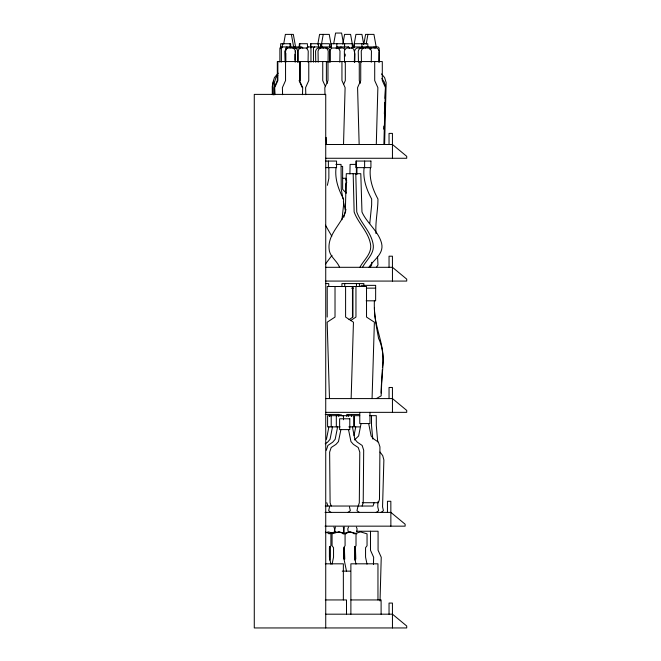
<?xml version="1.0" encoding="UTF-8"?>
<svg xmlns="http://www.w3.org/2000/svg" width="661" height="661" viewBox="0 0 661 661"><rect width="100%" height="100%" fill="white"/><g stroke="black" fill="none" stroke-linecap="round" stroke-linejoin="round"><path stroke-width="0.99" d="M384.603 144.503L386.156 82.633L384.603 77.568L381.48 73.908M285.255 62.2L285.081 51.071L285.882 49.22L287.552 48.013M285.354 62.2L285.18 51.071L285.982 49.22M298.218 62.2L298.045 51.071L298.846 49.22L300.416 48.013M302.49 94.713L302.688 87.607L299.524 80.568L299.524 61.556M315.751 62.2L315.578 51.071L316.379 49.22L317.949 48.013L327.674 48.013L329.244 49.22L330.046 51.071L329.872 62.2M318.205 62.2L318.032 51.071L318.833 49.22L320.403 48.013M329.979 62.2L329.806 51.071L330.607 49.22L332.177 48.013L337.622 48.013L339.192 49.22L339.994 51.071L339.82 62.2M344.521 62.2L344.356 51.071L345.149 49.22L346.728 48.013L352.173 48.013L353.742 49.22L354.974 54.078L354.75 62.2M343.522 144.503L345.108 87.607L341.944 80.568L341.944 61.556M349.917 174L350.09 164.407L355.635 164.407M343.935 533.634L343.629 528.833L344.364 527.139M358.444 62.2L358.27 51.071L359.072 49.22L360.642 48.013M361.427 62.2L361.253 51.071L362.054 49.22L363.624 48.013M376.291 144.503L377.869 87.607L374.704 80.568L374.704 61.556M383.876 144.503L385.454 87.607L382.298 80.568L382.298 61.556L277.323 61.556L277.323 80.568L274.158 87.607L274.356 94.713M373.448 564.395L373.647 557.281L370.49 550.249L370.49 531.237M380.025 600.981L381.24 557.281L378.075 550.249L378.075 531.237L356.519 531.237M377.91 501.798L377.77 506.896L378.662 510.697L376.283 512.391M351.14 398.583L353.453 322.204L345.596 317.065L345.596 286.494M372.069 398.583L374.382 322.204L366.525 317.065L366.525 286.494L352.957 286.494L352.957 317.065L349.025 319.635M280.495 48.699L280.694 43.717L290.625 43.717L290.782 47.708M282.264 47.708L282.421 43.717M299.193 47.708L299.35 43.717L307.39 43.717L307.547 47.708M299.656 47.708L299.813 43.717M310.596 47.708L310.753 43.717L320.469 43.717L320.626 47.708M310.653 47.708L310.81 43.717M321.651 47.708L321.808 43.717L329.385 43.717L329.542 47.708M331.021 47.708L331.178 43.717L352.23 43.717L352.387 47.708M336.68 48.699L336.879 43.717M344.497 47.708L344.654 43.717M354.131 47.708L354.288 43.717L367.764 43.717L367.921 47.708M383.702 129.143L383.834 126.069M384.363 113.783L384.842 102.513M385.024 98.415L385.553 86.128L384.107 81.807L381.851 78.494M381.248 393.022L382.298 369.59M382.389 367.549C386.173 346.851 374.167 328.153 374.423 307.514M341.944 219.774L343.58 204.984L343.58 199.011C338.349 189.385 334.656 178.751 336.061 167.638M369.763 223.583L371.656 204.984L371.656 199.011C366.425 189.385 362.724 178.751 364.128 167.638M283.635 44.171L285.387 34.389L293.335 34.389L295.607 47.105M317.834 44.171L319.585 34.389L329.244 34.389L331.516 47.105L329.748 47.468M320.957 47.105L323.229 34.389M333.665 43.808L335.59 33.05L341.597 33.05L343.348 42.833M342.836 44.171L344.588 34.389L350.594 34.389L352.867 47.105M353.66 47.105L355.932 34.389L361.939 34.389L363.69 44.171M363.831 44.171L365.583 34.389L373.944 34.389L376.216 47.105M366.186 44.171L367.929 34.389M326.443 439.301L328.889 426.89M332.5 426.89L330.054 439.301L327.608 442.168L325.187 443.812M337.614 426.89L335.168 439.301L332.723 442.168L327.881 445.448L326.344 450.207M354.032 435.483L355.725 426.89M361.071 423.561L358.626 435.971L354.569 439.929M379.125 52.087L378.951 62.2M334.276 531.576L335.4 527.139M356.733 531.576L357.089 528.833L356.362 527.139M340.902 429.6L338.457 441.589L336.011 444.357L331.178 447.53L329.632 452.124L330.103 502.823L331.194 506.037M329.789 560.107L330.409 557.099L330.409 547.696L329.418 546.399M332.095 564.122L333.549 557.099L333.549 547.696L332.062 545.746L332.062 533.84L338.572 531.898L345.075 533.84L345.075 545.746L343.588 547.696L343.588 557.099L346.496 571.137M344.075 559.107L344.488 547.696M354.899 560.107L355.519 557.099L355.519 547.696L354.527 546.399M327.369 185.32L328.864 178.387L328.864 167.638M343.86 217.188L345.959 209.339M273.704 81.047L272.266 86.252L272.315 94.424M362.129 506.037L363.211 502.707L363.69 450.207L362.145 445.448L357.304 442.168L354.866 439.301L352.42 426.89M374.126 502.707L373.035 506.037L325.253 506.037M359.898 267.308C363.897 259.666 372.639 253.279 370.375 243.38C368.02 231.507 358.105 223.013 354.147 211.991L353.172 173.686M362.509 267.308C366.516 259.666 375.25 253.279 372.986 243.38C370.631 231.507 360.716 223.013 356.758 211.991L355.792 173.686M358.212 506.037L359.303 502.823L359.782 452.124L358.237 447.53L353.395 444.357L350.958 441.589L348.512 429.6M329.542 506.896L328.657 510.697L331.029 512.391M357.849 506.896L356.957 510.697L359.336 512.391M368.937 267.308C373.515 259.674 384.148 254.006 381.612 243.38C378.489 231.02 366.872 223.228 361.972 211.991L360.799 173.686L346.298 173.686L345.331 211.991C340.902 224.608 327.575 234.638 329.104 249.156C329.599 256.666 337.135 260.765 339.572 267.308M348.512 527.139L347.785 528.833L348.14 531.576M343.728 84.087L345.306 80.568L345.306 61.556M346.785 182.229L345.943 183.758L345.943 192.64M331.996 255.353L325.559 263.904M370.119 267.308L371.672 264.995L371.672 262.31M376.415 267.308L377.968 264.995L377.571 256.675M278.174 73.173L274.431 77.568L272.869 82.633L273.183 95.01M277.802 75.371L275.926 77.568L274.373 82.633L274.654 93.978M282.445 46.931L281.379 48.088L281.379 62.109M286.907 46.931L285.841 48.088L285.841 51.046M306.58 48.088L307.646 46.931L322.229 46.931L323.295 48.088M307.101 48.088L308.166 46.931M312.025 46.931L310.959 48.088L310.959 62.109M314.529 46.931L313.463 48.088L313.463 62.109M336.044 48.088L337.11 46.931L348.711 46.931L349.776 48.088M336.573 48.088L337.631 46.931M339.944 48.088L341.01 46.931M351.297 48.088L352.363 46.931L360.063 46.931L361.121 48.088M360.063 48.088L361.121 46.931L378.084 46.931L379.15 48.088L379.15 62.109M365.244 48.088L366.301 46.931M369.739 49.22L371.308 48.013M347.975 512.391L350.355 510.697L349.462 506.896M381.067 512.391L383.438 510.697L382.554 506.896L383.876 459.949L382.711 455.619L380.034 452.058M350.454 320.659L355.957 317.065L355.957 286.494M376.34 398.583L381.215 395.799C380.356 376.762 387.313 356.469 378.579 338.415C376.258 326.022 373.829 313.488 374.382 300.813M325.609 532.733L328.393 531.898L332.111 533.006M328.922 533.84L335.424 531.898L337.284 532.452M337.474 532.452L339.333 531.898L345.835 533.84M343.001 533.84L349.512 531.898L356.015 533.84L356.015 545.746L354.527 547.696L354.527 557.099L355.982 564.122M343.86 533.84L350.363 531.898L356.866 533.84M354.032 533.84L360.542 531.898L367.045 533.84L367.045 545.746L365.558 547.696L365.558 557.099L367.012 564.122M322.667 46.931L330.368 46.931L331.434 48.088M287.452 48.013L295.409 48.013L296.979 49.22L297.781 51.071L297.607 62.2M296.434 48.013L305.861 48.013L307.439 49.22L308.233 51.071L308.067 62.2M337.771 48.013L343.216 48.013L344.786 49.22M325.609 144.503L392.46 144.503L406.722 156.335L406.722 158.268L325.609 158.268M325.427 161.061L336.548 161.061L336.548 167.638L325.427 167.638M335.871 164.407L341.035 164.407L341.258 189.153L342.968 198.961M341.613 166.407L342.629 166.407L342.629 189.319L346.29 193.227M342.431 178.28L345.877 178.28L345.877 179.85L346.761 180.932M325.609 267.308L392.46 267.308L406.722 279.14L406.722 281.074L325.609 281.074M325.691 283.577L328.732 283.577L328.732 286.643M360.947 285.362L375.663 285.362L375.63 300.813L366.136 300.813M351.553 288.138L353.338 288.138M366.285 288.138L375.63 288.138M325.609 398.583L392.46 398.583L406.722 410.415L406.722 412.348L325.609 412.348M325.237 414.447L338.738 414.447L338.738 416.422M358.94 414.447L346.752 414.447L346.752 416.422M337.862 414.811L341.233 414.811L342.299 415.976M359.749 415.678L354.436 415.678L354.436 426.89L359.749 426.89M369.425 415.662L376.291 415.662L376.291 425.362L377.737 441.887M340.068 426.89L327.6 426.89L327.6 415.678L353.709 415.678L353.709 426.89L348.834 426.89M362.253 502.707L378.381 502.707L379.472 499.377L379.951 446.877L378.406 442.126L373.564 438.838L371.127 435.971L368.681 423.561M325.047 512.391L390.874 512.391L405.135 524.214L405.135 526.156L325.047 526.156M325.303 563.816L343.356 563.816L343.356 599.94M342.233 571.137L350.33 571.137M325.303 599.94L346.504 599.94L346.504 614.185M350.884 599.94L381.108 599.94L381.108 614.185M325.609 614.185L392.46 614.185L406.722 626.017L406.722 627.95L254.278 627.95L254.278 94.391L325.733 94.391L325.733 627.95M325.328 532.179L330.905 533.84L330.905 545.746L329.418 547.696L329.418 557.099L330.872 564.122M369.069 48.013L370.639 49.22L371.441 51.071L371.267 62.2M325.848 48.013L327.418 49.22L328.22 51.071L328.046 62.2M292.906 48.013L294.566 49.22L295.368 51.071L295.046 60.168M374.01 46.931L375.068 48.088M348.157 46.931L349.223 48.088M302.878 48.088L301.821 46.931L280.942 46.931L279.884 48.088L279.884 62.109M294.608 46.931L295.674 48.088M325.452 225.194L331.805 236.233M360.468 83.203L359.278 80.568L359.278 61.556M327.575 83.203L326.394 80.568L326.394 61.556M325.509 86.723L322.742 80.568L322.742 61.556M299.094 80.568L302.259 87.607M379.125 51.071L378.323 49.22L376.753 48.013L356.948 48.013L355.378 49.22L354.577 51.071L354.37 62.2M343.241 527.139L343.976 528.833L343.67 533.634M333.904 527.139L334.631 528.833M326.815 502.707L327.906 506.037M345.686 211.297L343.34 201.655M355.8 559.107L355.387 547.696M344.769 559.107L344.356 547.696M334.664 529.758L335.028 531.576M372.771 439.028L371.507 425.362L371.507 415.662M291.394 34.389L293.666 47.105M361.864 43.717L362.021 47.708M344.455 43.717L344.612 47.708M318.387 43.717L318.544 47.708L318.329 43.717M289.997 43.717L290.154 47.708M329.484 398.583L327.162 322.204L335.02 317.065L335.02 286.494M359.154 144.503L357.576 87.607L360.732 80.568L360.732 61.556M345.191 54.078L345.249 56.111M325.005 94.713L324.815 87.607L327.972 80.568L327.972 61.556M326.195 137.389L326.394 144.503M305.812 94.713L305.613 87.607L308.77 80.568L308.77 61.556M294.971 54.078L295.194 62.2M282.586 94.713L282.396 87.607L285.552 80.568L285.552 61.556M274.885 94.713L274.687 87.607L277.851 80.568L277.851 61.556M392.46 158.268L392.427 133.39L389.04 133.39L389.04 144.503M392.46 281.074L392.427 256.195L389.04 256.195L389.04 267.308M392.46 412.348L392.427 387.47L389.04 387.47L389.04 398.583M392.46 627.95L392.427 603.072L389.04 603.072L389.04 614.185M390.874 526.156L390.841 501.278L387.453 501.278L387.453 512.391M377.96 599.94L377.96 563.816L350.884 563.816L350.884 614.185M376.002 233.606C375.142 221.989 378.001 210.57 377.952 199.011C372.721 189.385 369.028 178.751 370.433 167.638M369.97 412.348L369.97 423.561L359.782 423.561L359.782 412.348M364.624 161.061L364.624 167.638M363.864 285.618L363.864 283.577L341.935 283.577L341.935 286.643M359.41 283.577L359.41 286.643M356.94 167.638L356.94 174.479M356.444 161.061L356.345 174.479M356.444 283.577L356.444 286.643M352.462 317.065L352.462 286.494L327.22 286.494L327.22 317.065M351.512 414.447L351.512 416.422M348.405 414.447L348.405 416.422M344.728 283.577L344.728 286.643M343.522 415.678L343.522 419.752M336.325 415.678L336.325 426.89M331.211 415.678L331.211 426.89M329.682 414.447L329.682 416.422M329.599 414.447L329.599 416.422M328.377 161.061L328.377 167.638M300.433 61.556L300.433 80.568M295.277 51.071L295.277 52.087M285.841 53.037L285.841 62.109M370.92 161.061L355.849 161.061L355.849 167.638L370.92 167.638L370.92 161.061M349.793 418.777L339.614 418.777L339.614 429.6L349.793 429.6L349.793 418.777"/></g></svg>
